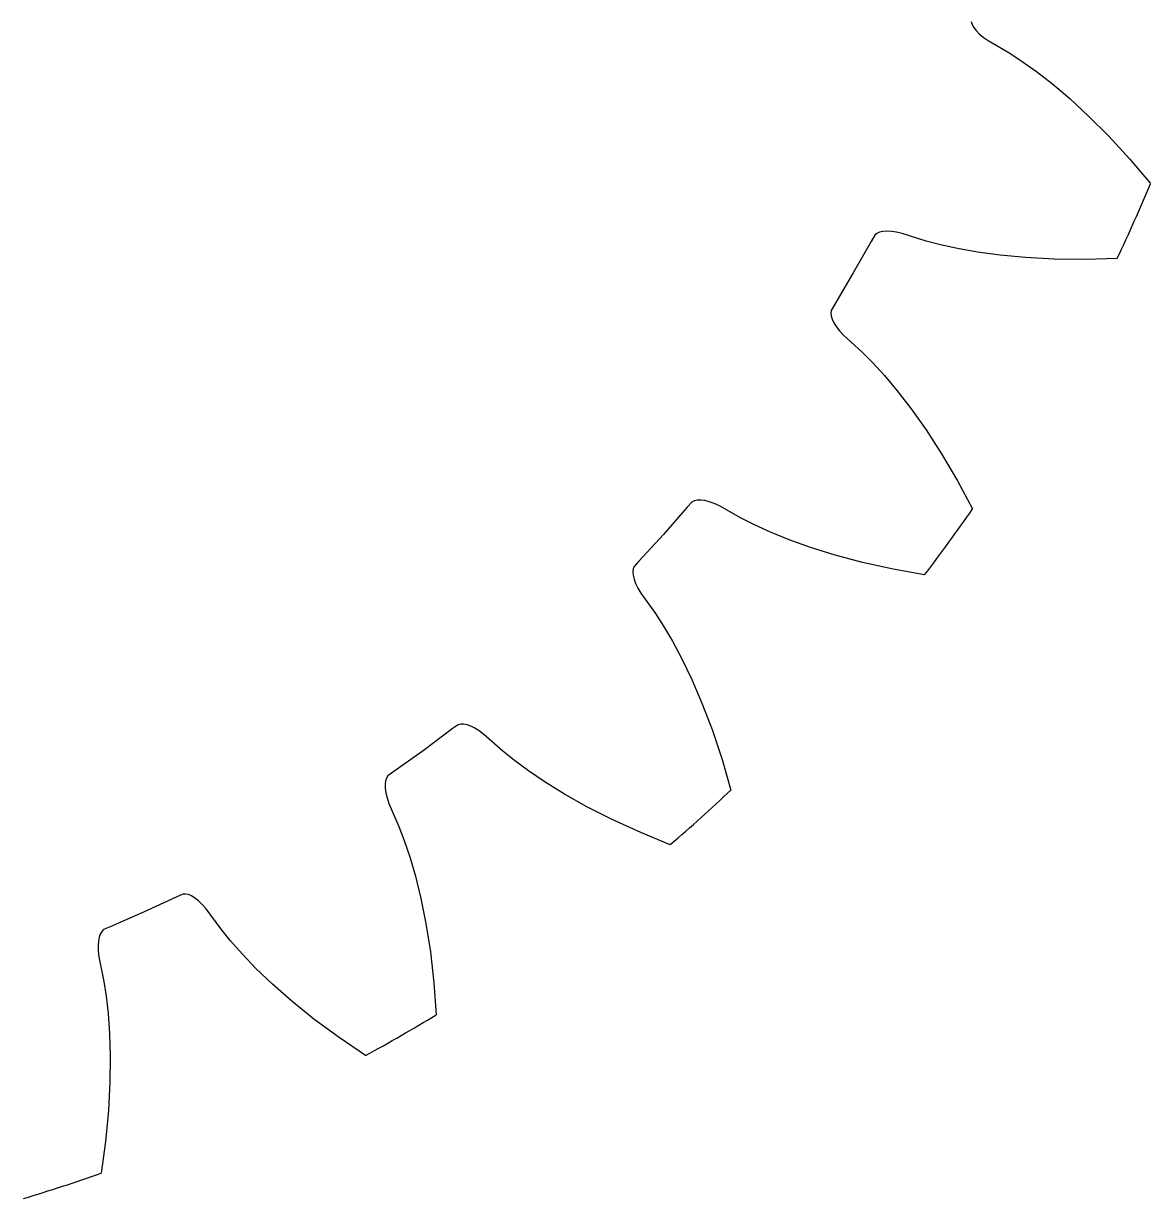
# Model space of a CAD drawing. Extents: x -16 to 23.7, y -15.9 to 15.9.
# Drawn here: x 4.59 to 14.76, y -15.33 to -4.72 of the extents above; entities that cross this region are included whole.
import ezdxf

# ---------------------------------------------------------------- set-up
doc = ezdxf.new("R2010")
doc.units = 0

msp = doc.modelspace()

# ---------------------------------------------------------------- linework, layer by layer
at = {"layer": 'layer1'}
for p, q in [((13.144, -4.706), (13.152, -4.732)), ((13.152, -4.732), (13.167, -4.759)), ((13.167, -4.759), (13.189, -4.787)), ((13.189, -4.787), (13.218, -4.816)), ((13.218, -4.816), (13.254, -4.846)), ((13.254, -4.846), (13.297, -4.877)), ((13.297, -4.877), (13.493, -4.993)), ((13.493, -4.993), (13.605, -5.066)), ((13.605, -5.066), (13.733, -5.157)), ((13.733, -5.157), (13.877, -5.269)), ((13.877, -5.269), (14.034, -5.402)), ((14.034, -5.402), (14.204, -5.559)), ((14.204, -5.559), (14.386, -5.741)), ((14.386, -5.741), (14.577, -5.949)), ((14.577, -5.949), (14.763, -6.169)), ((12.274, -6.634), (12.241, -6.69)), ((12.293, -6.619), (12.274, -6.634)), ((12.317, -6.608), (12.293, -6.619)), ((12.347, -6.601), (12.317, -6.608)), ((12.382, -6.598), (12.347, -6.601)), ((12.424, -6.6), (12.382, -6.598)), ((12.47, -6.606), (12.424, -6.6)), ((12.521, -6.618), (12.47, -6.606)), ((12.739, -6.687), (12.521, -6.618)), ((12.241, -6.69), (12.081, -6.975)), ((12.868, -6.721), (12.739, -6.687)), ((13.022, -6.755), (12.868, -6.721)), ((13.201, -6.787), (13.022, -6.755)), ((13.405, -6.815), (13.201, -6.787)), ((13.636, -6.836), (13.405, -6.815)), ((13.892, -6.849), (13.636, -6.836)), ((14.175, -6.852), (13.892, -6.849)), ((14.463, -6.843), (14.175, -6.852)), ((12.081, -6.975), (11.914, -7.256)), ((11.882, -7.313), (11.878, -7.336)), ((11.914, -7.256), (11.882, -7.313)), ((11.878, -7.336), (11.881, -7.363)), ((11.881, -7.363), (11.89, -7.392)), ((11.89, -7.392), (11.905, -7.424)), ((11.905, -7.424), (11.927, -7.459)), ((11.927, -7.459), (11.956, -7.496)), ((11.956, -7.496), (11.992, -7.535)), ((11.992, -7.535), (12.16, -7.689)), ((12.16, -7.689), (12.254, -7.784)), ((12.254, -7.784), (12.361, -7.9)), ((12.361, -7.9), (12.478, -8.039)), ((12.478, -8.039), (12.604, -8.202)), ((12.604, -8.202), (12.738, -8.391)), ((12.738, -8.391), (12.878, -8.606)), ((12.878, -8.606), (13.021, -8.85)), ((13.021, -8.85), (13.157, -9.104)), ((10.583, -9.089), (10.367, -9.334)), ((10.627, -9.041), (10.583, -9.089)), ((10.648, -9.03), (10.627, -9.041)), ((10.674, -9.024), (10.648, -9.03)), ((10.705, -9.024), (10.674, -9.024)), ((10.74, -9.028), (10.705, -9.024)), ((10.78, -9.039), (10.74, -9.028)), ((10.824, -9.055), (10.78, -9.039)), ((10.872, -9.077), (10.824, -9.055)), ((11.07, -9.189), (10.872, -9.077)), ((11.189, -9.249), (11.07, -9.189)), ((11.333, -9.315), (11.189, -9.249)), ((11.501, -9.383), (11.333, -9.315)), ((10.367, -9.334), (10.145, -9.575)), ((11.695, -9.453), (11.501, -9.383)), ((11.916, -9.522), (11.695, -9.453)), ((12.164, -9.588), (11.916, -9.522)), ((10.094, -9.646), (10.091, -9.672)), ((10.102, -9.624), (10.094, -9.646)), ((10.145, -9.575), (10.102, -9.624)), ((12.44, -9.649), (12.164, -9.588)), ((10.091, -9.672), (10.093, -9.703)), ((10.093, -9.703), (10.102, -9.737)), ((10.102, -9.737), (10.116, -9.776)), ((12.724, -9.7), (12.44, -9.649)), ((10.116, -9.776), (10.137, -9.818)), ((10.137, -9.818), (10.163, -9.863)), ((10.163, -9.863), (10.296, -10.049)), ((10.296, -10.049), (10.368, -10.161)), ((10.368, -10.161), (10.448, -10.297)), ((10.448, -10.297), (10.534, -10.457)), ((10.534, -10.457), (10.623, -10.643)), ((10.623, -10.643), (10.715, -10.856)), ((10.715, -10.856), (10.807, -11.096)), ((8.462, -11.09), (8.2, -11.286)), ((8.515, -11.053), (8.462, -11.09)), ((8.538, -11.046), (8.515, -11.053)), ((8.564, -11.046), (8.538, -11.046)), ((8.595, -11.052), (8.564, -11.046)), ((8.628, -11.064), (8.595, -11.052)), ((8.665, -11.082), (8.628, -11.064)), ((8.705, -11.107), (8.665, -11.082)), ((8.747, -11.139), (8.705, -11.107)), ((10.807, -11.096), (10.897, -11.364)), ((8.918, -11.29), (8.747, -11.139)), ((8.2, -11.286), (7.933, -11.475)), ((9.022, -11.374), (8.918, -11.29)), ((9.149, -11.468), (9.022, -11.374)), ((10.897, -11.364), (10.977, -11.641)), ((7.868, -11.533), (7.859, -11.559)), ((7.88, -11.514), (7.868, -11.533)), ((7.933, -11.475), (7.88, -11.514)), ((9.299, -11.569), (9.149, -11.468)), ((7.859, -11.559), (7.855, -11.589)), ((7.855, -11.589), (7.856, -11.625)), ((7.856, -11.625), (7.862, -11.666)), ((9.474, -11.678), (9.299, -11.569)), ((7.862, -11.666), (7.874, -11.711)), ((7.874, -11.711), (7.89, -11.761)), ((7.89, -11.761), (7.981, -11.97)), ((9.676, -11.791), (9.474, -11.678)), ((9.905, -11.908), (9.676, -11.791)), ((7.981, -11.97), (8.029, -12.095)), ((10.162, -12.025), (9.905, -11.908)), ((10.429, -12.134), (10.162, -12.025)), ((8.029, -12.095), (8.079, -12.245)), ((8.079, -12.245), (8.13, -12.419)), ((8.13, -12.419), (8.178, -12.619)), ((5.971, -12.607), (5.674, -12.744)), ((6.031, -12.581), (5.971, -12.607)), ((6.054, -12.58), (6.031, -12.581)), ((6.081, -12.585), (6.054, -12.58)), ((6.109, -12.597), (6.081, -12.585)), ((6.139, -12.616), (6.109, -12.597)), ((6.172, -12.642), (6.139, -12.616)), ((6.205, -12.674), (6.172, -12.642)), ((6.24, -12.714), (6.205, -12.674)), ((6.376, -12.897), (6.24, -12.714)), ((8.178, -12.619), (8.224, -12.846)), ((5.674, -12.744), (5.374, -12.874)), ((5.298, -12.917), (5.284, -12.94)), ((5.314, -12.9), (5.298, -12.917)), ((5.374, -12.874), (5.314, -12.9)), ((6.46, -13.001), (6.376, -12.897)), ((8.224, -12.846), (8.264, -13.1)), ((5.268, -13.004), (5.265, -13.045)), ((5.274, -12.969), (5.268, -13.004)), ((5.284, -12.94), (5.274, -12.969)), ((6.565, -13.119), (6.46, -13.001)), ((5.265, -13.045), (5.267, -13.092)), ((5.267, -13.092), (5.273, -13.145)), ((5.273, -13.145), (5.318, -13.368)), ((6.69, -13.25), (6.565, -13.119)), ((8.264, -13.1), (8.296, -13.381)), ((6.839, -13.392), (6.69, -13.25)), ((5.318, -13.368), (5.339, -13.5)), ((7.013, -13.545), (6.839, -13.392)), ((8.296, -13.381), (8.317, -13.668)), ((5.339, -13.5), (5.357, -13.657)), ((7.213, -13.707), (7.013, -13.545)), ((5.357, -13.657), (5.37, -13.838)), ((7.44, -13.875), (7.213, -13.707)), ((5.37, -13.838), (5.376, -14.044)), ((7.679, -14.037), (7.44, -13.875)), ((5.376, -14.044), (5.373, -14.276)), ((5.373, -14.276), (5.36, -14.532)), ((5.36, -14.532), (5.333, -14.813)), ((5.333, -14.813), (5.293, -15.099))]:
    msp.add_line(p, q, dxfattribs=at)
for start, end in [(334.68, 337.32), (322.68, 325.32), (310.68, 313.32), (298.68, 301.32), (286.68, 289.32)]:
    msp.add_arc((0, 0), 16, start, end, dxfattribs=at)
at = {"layer": 'layer3'}
for p, q in [((13.144, -4.706), (13.152, -4.732)), ((13.152, -4.732), (13.167, -4.759)), ((13.167, -4.759), (13.189, -4.787)), ((13.189, -4.787), (13.218, -4.816)), ((13.218, -4.816), (13.254, -4.846)), ((13.254, -4.846), (13.297, -4.877)), ((13.297, -4.877), (13.493, -4.993)), ((13.493, -4.993), (13.605, -5.066)), ((13.605, -5.066), (13.733, -5.157)), ((13.733, -5.157), (13.877, -5.269)), ((13.877, -5.269), (14.034, -5.402)), ((14.034, -5.402), (14.204, -5.559)), ((14.204, -5.559), (14.386, -5.741)), ((14.386, -5.741), (14.577, -5.949)), ((14.577, -5.949), (14.763, -6.169)), ((12.274, -6.634), (12.241, -6.69)), ((12.293, -6.619), (12.274, -6.634)), ((12.317, -6.608), (12.293, -6.619)), ((12.347, -6.601), (12.317, -6.608)), ((12.382, -6.598), (12.347, -6.601)), ((12.424, -6.6), (12.382, -6.598)), ((12.47, -6.606), (12.424, -6.6)), ((12.521, -6.618), (12.47, -6.606)), ((12.739, -6.687), (12.521, -6.618)), ((12.241, -6.69), (12.081, -6.975)), ((12.868, -6.721), (12.739, -6.687)), ((13.022, -6.755), (12.868, -6.721)), ((13.201, -6.787), (13.022, -6.755)), ((13.405, -6.815), (13.201, -6.787)), ((13.636, -6.836), (13.405, -6.815)), ((13.892, -6.849), (13.636, -6.836)), ((14.175, -6.852), (13.892, -6.849)), ((14.463, -6.843), (14.175, -6.852)), ((12.081, -6.975), (11.914, -7.256)), ((11.882, -7.313), (11.878, -7.336)), ((11.914, -7.256), (11.882, -7.313)), ((11.878, -7.336), (11.881, -7.363)), ((11.881, -7.363), (11.89, -7.392)), ((11.89, -7.392), (11.905, -7.424)), ((11.905, -7.424), (11.927, -7.459)), ((11.927, -7.459), (11.956, -7.496)), ((11.956, -7.496), (11.992, -7.535)), ((11.992, -7.535), (12.16, -7.689)), ((12.16, -7.689), (12.254, -7.784)), ((12.254, -7.784), (12.361, -7.9)), ((12.361, -7.9), (12.478, -8.039)), ((12.478, -8.039), (12.604, -8.202)), ((12.604, -8.202), (12.738, -8.391)), ((12.738, -8.391), (12.878, -8.606)), ((12.878, -8.606), (13.021, -8.85)), ((13.021, -8.85), (13.157, -9.104)), ((10.583, -9.089), (10.367, -9.334)), ((10.627, -9.041), (10.583, -9.089)), ((10.648, -9.03), (10.627, -9.041)), ((10.674, -9.024), (10.648, -9.03)), ((10.705, -9.024), (10.674, -9.024)), ((10.74, -9.028), (10.705, -9.024)), ((10.78, -9.039), (10.74, -9.028)), ((10.824, -9.055), (10.78, -9.039)), ((10.872, -9.077), (10.824, -9.055)), ((11.07, -9.189), (10.872, -9.077)), ((11.189, -9.249), (11.07, -9.189)), ((11.333, -9.315), (11.189, -9.249)), ((11.501, -9.383), (11.333, -9.315)), ((10.367, -9.334), (10.145, -9.575)), ((11.695, -9.453), (11.501, -9.383)), ((11.916, -9.522), (11.695, -9.453)), ((12.164, -9.588), (11.916, -9.522)), ((10.094, -9.646), (10.091, -9.672)), ((10.102, -9.624), (10.094, -9.646)), ((10.145, -9.575), (10.102, -9.624)), ((12.44, -9.649), (12.164, -9.588)), ((10.091, -9.672), (10.093, -9.703)), ((10.093, -9.703), (10.102, -9.737)), ((10.102, -9.737), (10.116, -9.776)), ((12.724, -9.7), (12.44, -9.649)), ((10.116, -9.776), (10.137, -9.818)), ((10.137, -9.818), (10.163, -9.863)), ((10.163, -9.863), (10.296, -10.049)), ((10.296, -10.049), (10.368, -10.161)), ((10.368, -10.161), (10.448, -10.297)), ((10.448, -10.297), (10.534, -10.457)), ((10.534, -10.457), (10.623, -10.643)), ((10.623, -10.643), (10.715, -10.856)), ((10.715, -10.856), (10.807, -11.096)), ((8.462, -11.09), (8.2, -11.286)), ((8.515, -11.053), (8.462, -11.09)), ((8.538, -11.046), (8.515, -11.053)), ((8.564, -11.046), (8.538, -11.046)), ((8.595, -11.052), (8.564, -11.046)), ((8.628, -11.064), (8.595, -11.052)), ((8.665, -11.082), (8.628, -11.064)), ((8.705, -11.107), (8.665, -11.082)), ((8.747, -11.139), (8.705, -11.107)), ((10.807, -11.096), (10.897, -11.364)), ((8.918, -11.29), (8.747, -11.139)), ((8.2, -11.286), (7.933, -11.475)), ((9.022, -11.374), (8.918, -11.29)), ((9.149, -11.468), (9.022, -11.374)), ((10.897, -11.364), (10.977, -11.641)), ((7.868, -11.533), (7.859, -11.559)), ((7.88, -11.514), (7.868, -11.533)), ((7.933, -11.475), (7.88, -11.514)), ((9.299, -11.569), (9.149, -11.468)), ((7.859, -11.559), (7.855, -11.589)), ((7.855, -11.589), (7.856, -11.625)), ((7.856, -11.625), (7.862, -11.666)), ((9.474, -11.678), (9.299, -11.569)), ((7.862, -11.666), (7.874, -11.711)), ((7.874, -11.711), (7.89, -11.761)), ((7.89, -11.761), (7.981, -11.97)), ((9.676, -11.791), (9.474, -11.678)), ((9.905, -11.908), (9.676, -11.791)), ((7.981, -11.97), (8.029, -12.095)), ((10.162, -12.025), (9.905, -11.908)), ((10.429, -12.134), (10.162, -12.025)), ((8.029, -12.095), (8.079, -12.245)), ((8.079, -12.245), (8.13, -12.419)), ((8.13, -12.419), (8.178, -12.619)), ((5.971, -12.607), (5.674, -12.744)), ((6.031, -12.581), (5.971, -12.607)), ((6.054, -12.58), (6.031, -12.581)), ((6.081, -12.585), (6.054, -12.58)), ((6.109, -12.597), (6.081, -12.585)), ((6.139, -12.616), (6.109, -12.597)), ((6.172, -12.642), (6.139, -12.616)), ((6.205, -12.674), (6.172, -12.642)), ((6.24, -12.714), (6.205, -12.674)), ((6.376, -12.897), (6.24, -12.714)), ((8.178, -12.619), (8.224, -12.846)), ((5.674, -12.744), (5.374, -12.874)), ((5.298, -12.917), (5.284, -12.94)), ((5.314, -12.9), (5.298, -12.917)), ((5.374, -12.874), (5.314, -12.9)), ((6.46, -13.001), (6.376, -12.897)), ((8.224, -12.846), (8.264, -13.1)), ((5.268, -13.004), (5.265, -13.045)), ((5.274, -12.969), (5.268, -13.004)), ((5.284, -12.94), (5.274, -12.969)), ((6.565, -13.119), (6.46, -13.001)), ((5.265, -13.045), (5.267, -13.092)), ((5.267, -13.092), (5.273, -13.145)), ((5.273, -13.145), (5.318, -13.368)), ((6.69, -13.25), (6.565, -13.119)), ((8.264, -13.1), (8.296, -13.381)), ((6.839, -13.392), (6.69, -13.25)), ((5.318, -13.368), (5.339, -13.5)), ((7.013, -13.545), (6.839, -13.392)), ((8.296, -13.381), (8.317, -13.668)), ((5.339, -13.5), (5.357, -13.657)), ((7.213, -13.707), (7.013, -13.545)), ((5.357, -13.657), (5.37, -13.838)), ((7.44, -13.875), (7.213, -13.707)), ((5.37, -13.838), (5.376, -14.044)), ((7.679, -14.037), (7.44, -13.875)), ((5.376, -14.044), (5.373, -14.276)), ((5.373, -14.276), (5.36, -14.532)), ((5.36, -14.532), (5.333, -14.813)), ((5.333, -14.813), (5.293, -15.099))]:
    msp.add_line(p, q, dxfattribs=at)
for start, end in [(334.68, 337.32), (322.68, 325.32), (310.68, 313.32), (298.68, 301.32), (286.68, 289.32)]:
    msp.add_arc((0, 0), 16, start, end, dxfattribs=at)

doc.saveas('drawing.dxf')
